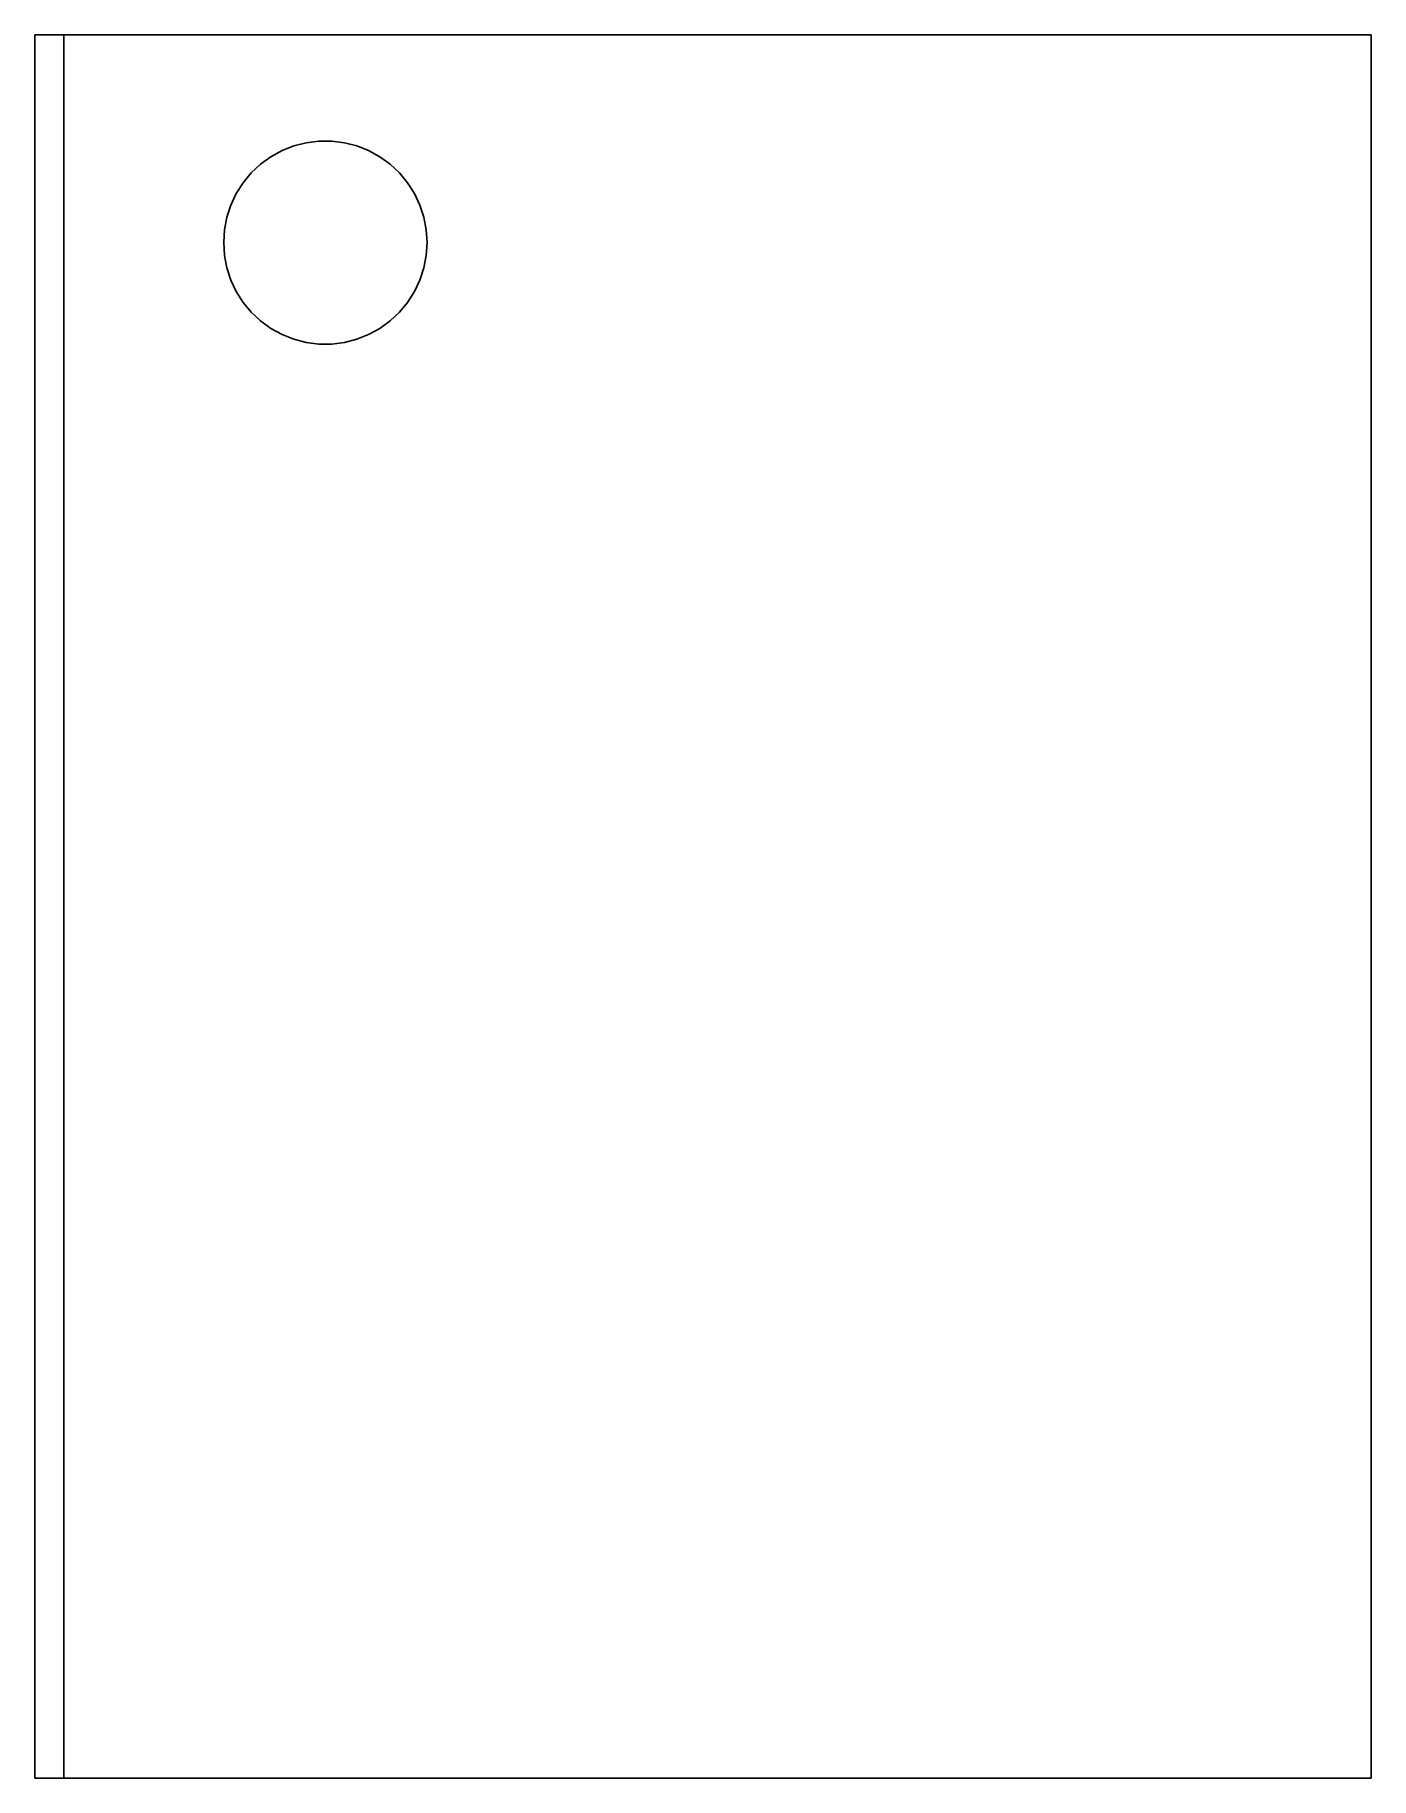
# Model space of a CAD drawing. Header units: metres. Extents: x 0 to 46, y 0 to 60.
import ezdxf

# ---------------------------------------------------------------- set-up
doc = ezdxf.new("R2010")
doc.units = ezdxf.units.M

msp = doc.modelspace()

# ---------------------------------------------------------------- linework, layer by layer
for points in [[(0, 0), (0, 1.2), (0, 2.4), (0, 3.6), (0, 4.8), (0, 6), (0, 7.2), (0, 8.4), (0, 9.6), (0, 10.8), (0, 12), (0, 13.2), (0, 14.4), (0, 15.6), (0, 16.8), (0, 18), (0, 19.2), (0, 20.4), (0, 21.6), (0, 22.8), (0, 24), (0, 25.2), (0, 26.4), (0, 27.6), (0, 28.8), (0, 30), (0, 31.2), (0, 32.4), (0, 33.6), (0, 34.8), (0, 36), (0, 37.2), (0, 38.4), (0, 39.6), (0, 40.8), (0, 42), (0, 43.2), (0, 44.4), (0, 45.6), (0, 46.8), (0, 48), (0, 49.2), (0, 50.4), (0, 51.6), (0, 52.8), (0, 54), (0, 55.2), (0, 56.4), (0, 57.6), (0, 58.8), (0, 60)], [(0, 60), (0.02, 60), (0.04, 60), (0.06, 60), (0.08, 60), (0.1, 60), (0.12, 60), (0.14, 60), (0.16, 60), (0.18, 60), (0.2, 60), (0.22, 60), (0.24, 60), (0.26, 60), (0.28, 60), (0.3, 60), (0.32, 60), (0.34, 60), (0.36, 60), (0.38, 60), (0.4, 60), (0.42, 60), (0.44, 60), (0.46, 60), (0.48, 60), (0.5, 60), (0.52, 60), (0.54, 60), (0.56, 60), (0.58, 60), (0.6, 60), (0.62, 60), (0.64, 60), (0.66, 60), (0.68, 60), (0.7, 60), (0.72, 60), (0.74, 60), (0.76, 60), (0.78, 60), (0.8, 60), (0.82, 60), (0.84, 60), (0.86, 60), (0.88, 60), (0.9, 60), (0.92, 60), (0.94, 60), (0.96, 60), (0.98, 60), (1, 60)], [(1, 60), (1.607, 60), (2.214, 60), (2.82, 60), (3.427, 60), (4.034, 60), (4.641, 60), (5.248, 60), (5.854, 60), (6.461, 60), (7.068, 60), (7.675, 60), (8.282, 60), (8.888, 60), (9.495, 60), (10.102, 60), (10.709, 60), (11.316, 60), (11.922, 60), (12.529, 60), (13.136, 60), (13.743, 60), (14.349, 60), (14.956, 60), (15.563, 60), (16.17, 60), (16.777, 60), (17.383, 60), (17.99, 60), (18.597, 60), (19.204, 60), (19.811, 60), (20.417, 60), (21.024, 60), (21.631, 60), (22.238, 60), (22.845, 60), (23.451, 60), (24.058, 60), (24.665, 60), (25.272, 60), (25.879, 60), (26.485, 60), (27.092, 60), (27.699, 60), (28.306, 60), (28.913, 60), (29.519, 60), (30.126, 60), (30.733, 60), (31.34, 60)], [(1, 60), (1, 58.8), (1, 57.6), (1, 56.4), (1, 55.2), (1, 54), (1, 52.8), (1, 51.6), (1, 50.4), (1, 49.2), (1, 48), (1, 46.8), (1, 45.6), (1, 44.4), (1, 43.2), (1, 42), (1, 40.8), (1, 39.6), (1, 38.4), (1, 37.2), (1, 36), (1, 34.8), (1, 33.6), (1, 32.4), (1, 31.2), (1, 30), (1, 28.8), (1, 27.6), (1, 26.4), (1, 25.2), (1, 24), (1, 22.8), (1, 21.6), (1, 20.4), (1, 19.2), (1, 18), (1, 16.8), (1, 15.6), (1, 14.4), (1, 13.2), (1, 12), (1, 10.8), (1, 9.6), (1, 8.4), (1, 7.2), (1, 6), (1, 4.8), (1, 3.6), (1, 2.4), (1, 1.2), (1, 0)], [(31.34, 60), (31.446, 60), (31.553, 60), (31.66, 60), (31.766, 60), (31.873, 60), (31.979, 60), (32.086, 60), (32.192, 60), (32.298, 60), (32.404, 60), (32.509, 60), (32.614, 60), (32.72, 60), (32.825, 60), (32.929, 60), (33.034, 60), (33.138, 60), (33.242, 60), (33.345, 60), (33.448, 60), (33.551, 60), (33.653, 60), (33.755, 60), (33.857, 60), (33.958, 60), (34.058, 60), (34.158, 60), (34.258, 60), (34.357, 60), (34.455, 60), (34.554, 60), (34.652, 60), (34.748, 60), (34.844, 60), (34.94, 60), (35.035, 60), (35.129, 60), (35.222, 60), (35.316, 60), (35.408, 60), (35.499, 60), (35.59, 60), (35.681, 60), (35.769, 60), (35.857, 60), (35.946, 60), (36.032, 60), (36.118, 60), (36.203, 60), (36.288, 60)], [(36.288, 60), (36.512, 60), (36.735, 60), (36.958, 60), (37.191, 60), (37.435, 60), (37.679, 60), (37.923, 60), (38.18, 60), (38.438, 60), (38.697, 60), (38.958, 60), (39.225, 60), (39.492, 60), (39.758, 60), (40.026, 60), (40.294, 60), (40.562, 60), (40.829, 60), (41.091, 60), (41.353, 60), (41.615, 60), (41.871, 60), (42.12, 60), (42.37, 60), (42.62, 60), (42.851, 60), (43.083, 60), (43.314, 60), (43.534, 60), (43.741, 60), (43.948, 60), (44.154, 60), (44.335, 60), (44.512, 60), (44.689, 60), (44.856, 60), (44.998, 60), (45.14, 60), (45.283, 60), (45.398, 60), (45.502, 60), (45.607, 60), (45.705, 60), (45.769, 60), (45.833, 60), (45.896, 60), (45.936, 60), (45.957, 60), (45.979, 60), (46, 60)], [(46, 60), (46, 58.8), (46, 57.6), (46, 56.4), (46, 55.2), (46, 54), (46, 52.8), (46, 51.6), (46, 50.4), (46, 49.2), (46, 48), (46, 46.8), (46, 45.6), (46, 44.4), (46, 43.2), (46, 42), (46, 40.8), (46, 39.6), (46, 38.4), (46, 37.2), (46, 36), (46, 34.8), (46, 33.6), (46, 32.4), (46, 31.2), (46, 30), (46, 28.8), (46, 27.6), (46, 26.4), (46, 25.2), (46, 24), (46, 22.8), (46, 21.6), (46, 20.4), (46, 19.2), (46, 18), (46, 16.8), (46, 15.6), (46, 14.4), (46, 13.2), (46, 12), (46, 10.8), (46, 9.6), (46, 8.4), (46, 7.2), (46, 6), (46, 4.8), (46, 3.6), (46, 2.4), (46, 1.2), (46, 0)], [(6.5, 52.85), (6.528, 53.289), (6.61, 53.72), (6.746, 54.138), (6.933, 54.536), (7.168, 54.907), (7.449, 55.246), (7.769, 55.547), (8.125, 55.805), (8.51, 56.017), (8.918, 56.179), (9.344, 56.288), (9.78, 56.343), (10.22, 56.343), (10.656, 56.288), (11.082, 56.179), (11.49, 56.017), (11.875, 55.805), (12.231, 55.547), (12.551, 55.246), (12.832, 54.907), (13.067, 54.536), (13.254, 54.138), (13.39, 53.72), (13.472, 53.289), (13.5, 52.85), (13.472, 52.411), (13.39, 51.98), (13.254, 51.562), (13.067, 51.164), (12.832, 50.793), (12.551, 50.454), (12.231, 50.153), (11.875, 49.895), (11.49, 49.683), (11.082, 49.521), (10.656, 49.412), (10.22, 49.357), (9.78, 49.357), (9.344, 49.412), (8.918, 49.521), (8.51, 49.683), (8.125, 49.895), (7.769, 50.153), (7.449, 50.454), (7.168, 50.793), (6.933, 51.164), (6.746, 51.562), (6.61, 51.98), (6.528, 52.411), (6.5, 52.85)], [(1, 0), (0.98, 0), (0.96, 0), (0.94, 0), (0.92, 0), (0.9, 0), (0.88, 0), (0.86, 0), (0.84, 0), (0.82, 0), (0.8, 0), (0.78, 0), (0.76, 0), (0.74, 0), (0.72, 0), (0.7, 0), (0.68, 0), (0.66, 0), (0.64, 0), (0.62, 0), (0.6, 0), (0.58, 0), (0.56, 0), (0.54, 0), (0.52, 0), (0.5, 0), (0.48, 0), (0.46, 0), (0.44, 0), (0.42, 0), (0.4, 0), (0.38, 0), (0.36, 0), (0.34, 0), (0.32, 0), (0.3, 0), (0.28, 0), (0.26, 0), (0.24, 0), (0.22, 0), (0.2, 0), (0.18, 0), (0.16, 0), (0.14, 0), (0.12, 0), (0.1, 0), (0.08, 0), (0.06, 0), (0.04, 0), (0.02, 0), (0, 0)], [(1, 0), (1.607, 0), (2.214, 0), (2.82, 0), (3.427, 0), (4.034, 0), (4.641, 0), (5.248, 0), (5.854, 0), (6.461, 0), (7.068, 0), (7.675, 0), (8.282, 0), (8.888, 0), (9.495, 0), (10.102, 0), (10.709, 0), (11.316, 0), (11.922, 0), (12.529, 0), (13.136, 0), (13.743, 0), (14.349, 0), (14.956, 0), (15.563, 0), (16.17, 0), (16.777, 0), (17.383, 0), (17.99, 0), (18.597, 0), (19.204, 0), (19.811, 0), (20.417, 0), (21.024, 0), (21.631, 0), (22.238, 0), (22.845, 0), (23.451, 0), (24.058, 0), (24.665, 0), (25.272, 0), (25.879, 0), (26.485, 0), (27.092, 0), (27.699, 0), (28.306, 0), (28.913, 0), (29.519, 0), (30.126, 0), (30.733, 0), (31.34, 0)], [(36.288, 0), (36.203, 0), (36.118, 0), (36.032, 0), (35.946, 0), (35.857, 0), (35.769, 0), (35.681, 0), (35.59, 0), (35.499, 0), (35.408, 0), (35.316, 0), (35.222, 0), (35.129, 0), (35.035, 0), (34.94, 0), (34.844, 0), (34.748, 0), (34.652, 0), (34.554, 0), (34.455, 0), (34.357, 0), (34.258, 0), (34.158, 0), (34.058, 0), (33.958, 0), (33.857, 0), (33.755, 0), (33.653, 0), (33.551, 0), (33.448, 0), (33.345, 0), (33.242, 0), (33.138, 0), (33.034, 0), (32.929, 0), (32.825, 0), (32.72, 0), (32.614, 0), (32.509, 0), (32.404, 0), (32.298, 0), (32.192, 0), (32.086, 0), (31.979, 0), (31.873, 0), (31.766, 0), (31.66, 0), (31.553, 0), (31.446, 0), (31.34, 0)], [(36.288, 0), (36.512, 0), (36.735, 0), (36.958, 0), (37.191, 0), (37.435, 0), (37.679, 0), (37.923, 0), (38.18, 0), (38.438, 0), (38.697, 0), (38.958, 0), (39.225, 0), (39.492, 0), (39.758, 0), (40.026, 0), (40.294, 0), (40.562, 0), (40.829, 0), (41.091, 0), (41.353, 0), (41.615, 0), (41.871, 0), (42.12, 0), (42.37, 0), (42.62, 0), (42.851, 0), (43.083, 0), (43.314, 0), (43.534, 0), (43.741, 0), (43.948, 0), (44.154, 0), (44.335, 0), (44.512, 0), (44.689, 0), (44.856, 0), (44.998, 0), (45.14, 0), (45.283, 0), (45.398, 0), (45.502, 0), (45.607, 0), (45.705, 0), (45.769, 0), (45.833, 0), (45.896, 0), (45.936, 0), (45.957, 0), (45.979, 0), (46, 0)]]:
    msp.add_lwpolyline(points)

doc.saveas('drawing.dxf')
